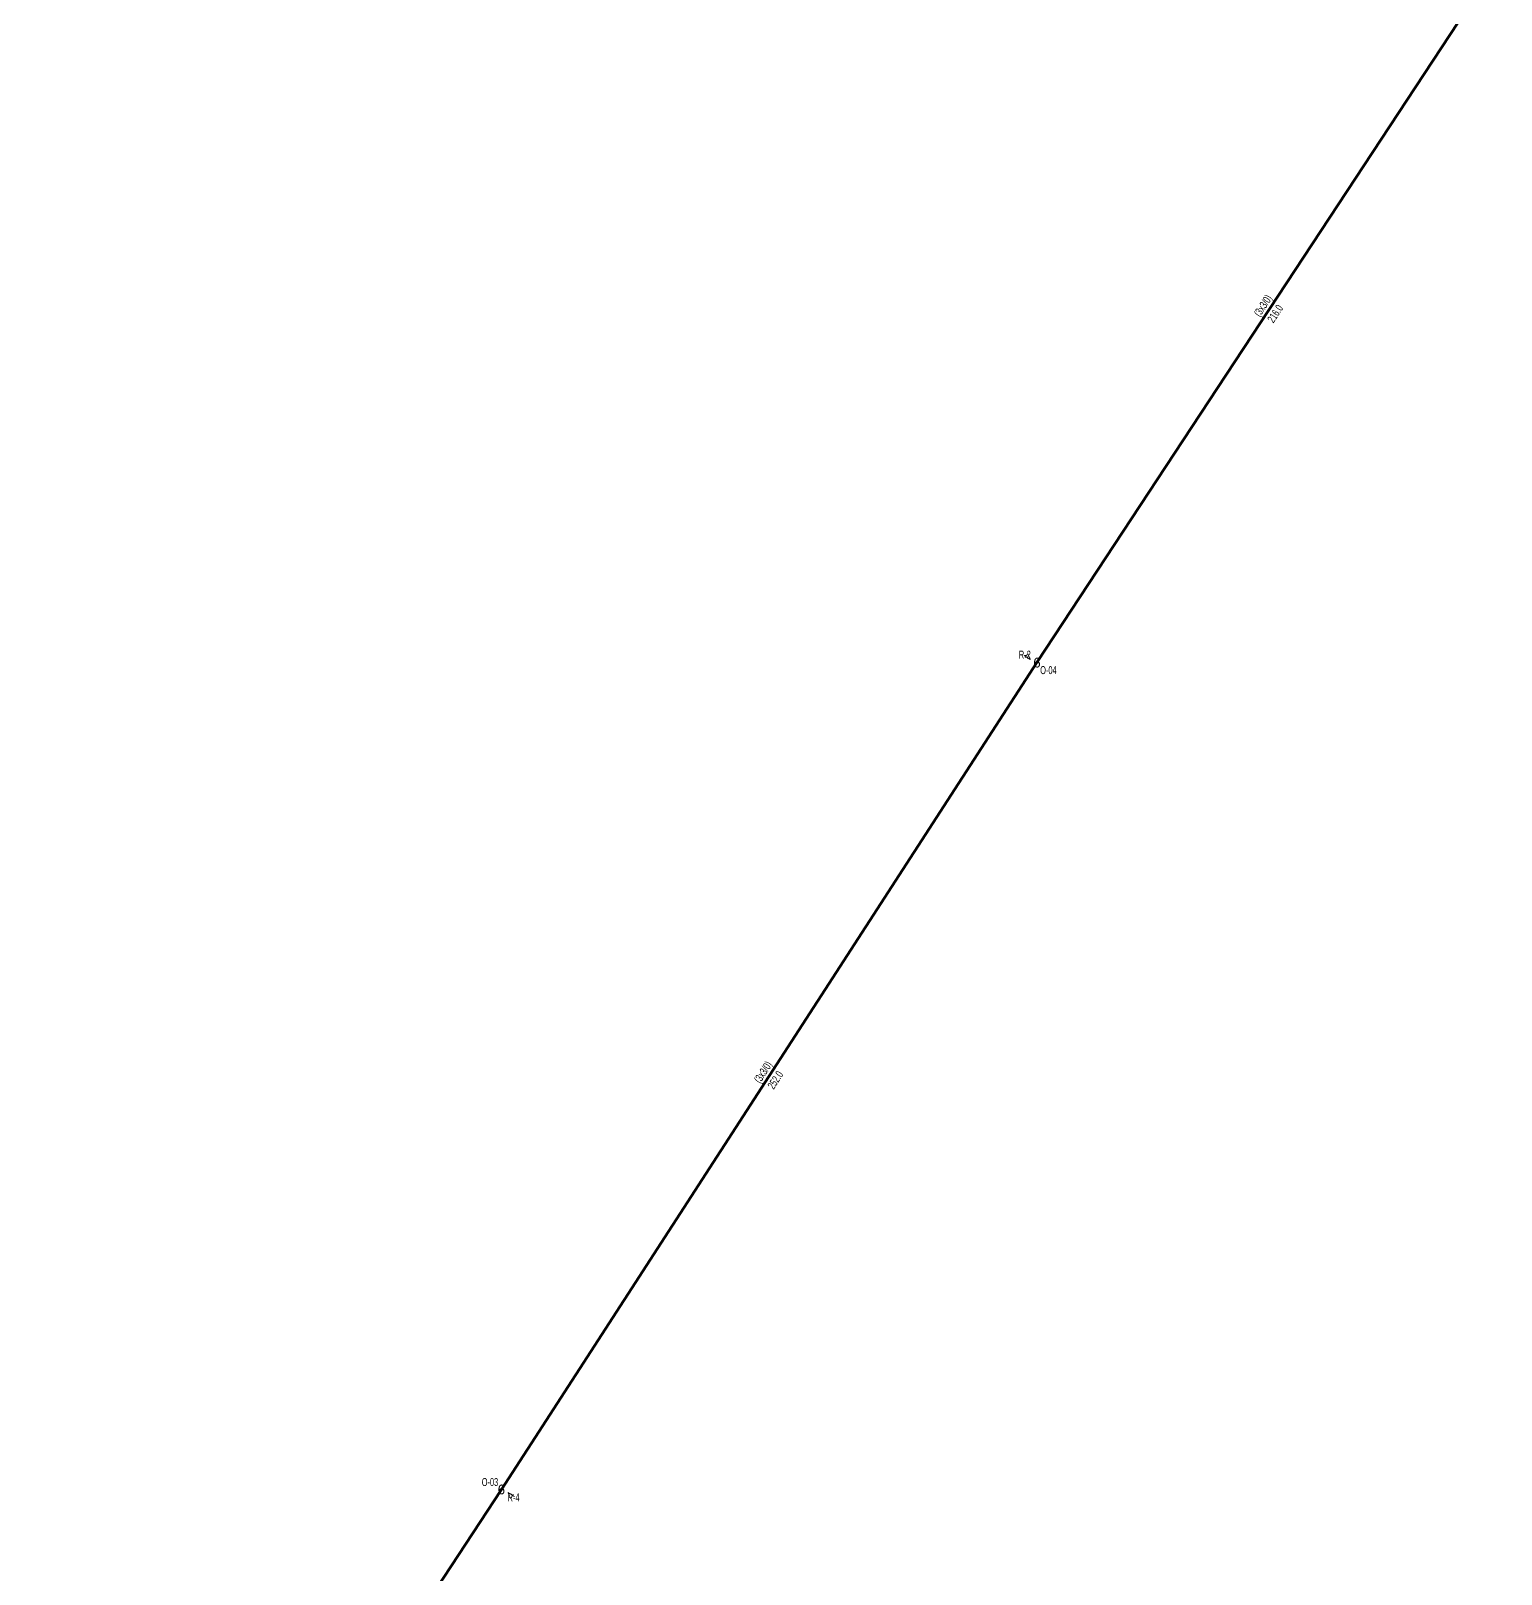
# Model space of a CAD drawing. Header units: millimetres. Extents: x 547575 to 550077, y 4149016 to 4153735.
# Drawn here: x 549471 to 549847.8, y 4149411.1 to 4149806.5 of the extents above; entities that cross this region are included whole.
import ezdxf
from ezdxf.enums import TextEntityAlignment as Align

# ---------------------------------------------------------------- set-up
doc = ezdxf.new("R2010")
doc.units = ezdxf.units.MM
doc.layers.add('DIREK_ENH_MEVCUT', color=6, linetype='Continuous', lineweight=25)
doc.layers.add('HAT_ENH_HAVAI_MEVCUT', color=6, linetype='Continuous', lineweight=70)
doc.styles.add('Direk', font='B_CAD')
doc.styles.get("Standard").update_dxf_attribs({"font": 'Arial'})

msp = doc.modelspace()

# ---------------------------------------------------------------- linework, layer by layer
at = {"layer": 'HAT_ENH_HAVAI_MEVCUT'}
for p, q in [((549847.84184, 4149825.550838), (549728.887934, 4149644.65952)), ((549728.887934, 4149644.65952), (549591.628, 4149432.793)), ((549591.628, 4149432.793), (549471.037294, 4149249.004383))]:
    msp.add_line(p, q, dxfattribs=at)

# ---------------------------------------------------------------- texts
at = {"layer": 'DIREK_ENH_MEVCUT', "width": 0.53}
for s, p in [('R-2', (549725.764377, 4149646.698324)), ('O-04', (549731.81884, 4149642.746463)), ('O-03', (549588.696118, 4149434.704562)), ('R-4', (549594.75034, 4149430.757261))]:
    msp.add_text(s, height=2.05, dxfattribs=at).set_placement(p, align=Align.MIDDLE_CENTER)
at = {"layer": 'DIREK_ENH_MEVCUT', "color": 32, "style": 'Direk'}
for rotation, p in [(236.866762, (549726.543209, 4149646.189966)), (416.895995, (549593.973506, 4149431.263751))]:
    msp.add_text('4', height=2, rotation=rotation, dxfattribs=at).set_placement(p, align=Align.MIDDLE_CENTER)
at = {"layer": 'DIREK_ENH_MEVCUT', "style": 'Direk'}
for p in [(549728.887934, 4149644.65952), (549591.628, 4149432.793)]:
    msp.add_text('6', height=2.5, dxfattribs=at).set_placement(p, align=Align.MIDDLE_CENTER)
at = {"layer": 'HAT_ENH_HAVAI_MEVCUT', "lineweight": 30, "width": 0.53}
for rotation, p in [(416.67113, (549787.654686, 4149735.572206, 274864.443967)), (417.062395, (549659.544593, 4149539.188427, 274795.814))]:
    msp.add_text('(3x3/0)', height=2.05, rotation=rotation, dxfattribs=at).set_placement(p, align=Align.CENTER)
for s, rotation, p in [('216.0', 416.67113, (549789.075088, 4149734.638152, 274864.443967)), ('252.0', 417.062395, (549660.971341, 4149538.264093, 274795.814))]:
    msp.add_text(s, height=2.05, rotation=rotation, dxfattribs=at).set_placement(p, align=Align.TOP_CENTER)

doc.saveas('drawing.dxf')
